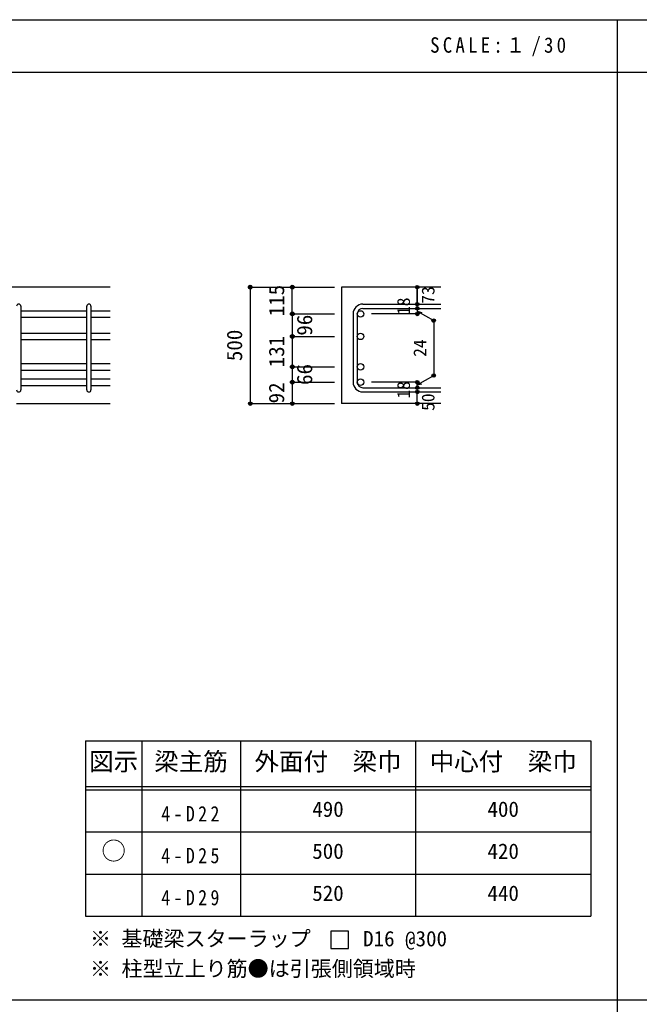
# Model space of a CAD drawing. Units: millimetres at full size, sheet at 1:30, with parts at other scales. Extents: x -5973 to 5954, y -4195 to 4201.
# Drawn here: x -3683 to -1031, y -15 to 4201 of the extents above; entities that cross this region are included whole.
import ezdxf
from ezdxf.enums import TextEntityAlignment as Align

# ---------------------------------------------------------------- set-up
doc = ezdxf.new("R2010")
doc.units = ezdxf.units.MM
doc.header["$LTSCALE"] = 30
doc.header["$PDMODE"] = 32
doc.header["$PDSIZE"] = 15
for name, color, linetype in [('0-1_躯体線', 2, 'Continuous'), ('0-5_基礎梁筋', 7, 'Continuous'), ('0-6_スタラップ筋', 7, 'Continuous'), ('0-D_寸法', 4, 'Continuous'), ('6-7_文字', 7, 'Continuous'), ('6-E_枠', 7, 'Continuous'), ('F-0_枠', 6, 'Continuous')]:
    doc.layers.add(name, color=color, linetype=linetype)
doc.styles.add('ＭＳ ゴシック', font='')
doc.styles.get('ＭＳ ゴシック').set_extended_font_data('MS Gothic')

msp = doc.modelspace()

# ---------------------------------------------------------------- linework, layer by layer
at = {"layer": '0-1_躯体線'}
for p, q in [((-3295.8, 3056.03), (-4895.8, 3056.03)), ((-1880.8, 3056.03), (-2305.8, 3056.03)), ((-2305.8, 3056.03), (-2305.8, 2557.03)), ((-3695.8, 2557.03), (-3295.8, 2557.03)), ((-1880.8, 2557.03), (-2305.8, 2557.03))]:
    msp.add_line(p, q, dxfattribs=at)
at = {"layer": '0-5_基礎梁筋'}
for p, q in [((-3677.8, 2955.1), (-3395.8, 2955.1)), ((-3377.8, 2955.1), (-3295.8, 2955.1)), ((-3677.8, 2927.1), (-3395.8, 2927.1)), ((-3377.8, 2927.1), (-3295.8, 2927.1)), ((-3677.8, 2859.03), (-3395.8, 2859.03)), ((-3677.8, 2831.03), (-3395.8, 2831.03)), ((-3377.8, 2859.03), (-3295.8, 2859.03)), ((-3377.8, 2831.03), (-3295.8, 2831.03)), ((-3677.8, 2729.03), (-3395.8, 2729.03)), ((-3677.8, 2701.03), (-3395.8, 2701.03)), ((-3377.8, 2729.03), (-3295.8, 2729.03)), ((-3377.8, 2701.03), (-3295.8, 2701.03)), ((-3677.8, 2663.03), (-3395.8, 2663.03)), ((-3377.8, 2663.03), (-3295.8, 2663.03)), ((-3677.8, 2635.03), (-3395.8, 2635.03)), ((-3377.8, 2635.03), (-3295.8, 2635.03))]:
    msp.add_line(p, q, dxfattribs=at)
at = {"layer": '0-5_基礎梁筋', "color": 3}
for centre in [(-2223.8, 2941.1), (-2223.8, 2845.03), (-2223.8, 2715.03), (-2223.8, 2649.03)]:
    msp.add_circle(centre, 14, dxfattribs=at)
at = {"layer": '0-6_スタラップ筋'}
for p, q in [((-3677.8, 2974.1), (-3677.8, 2616.03)), ((-3395.8, 2616.03), (-3395.8, 2974.1)), ((-3377.8, 2974.1), (-3377.8, 2616.03)), ((-2213.8, 2983.1), (-1880.8, 2983.1)), ((-2213.8, 2965.1), (-1880.8, 2965.1)), ((-2255.8, 2941.1), (-2255.8, 2649.03)), ((-2237.8, 2941.1), (-2237.8, 2649.03)), ((-2213.8, 2625.03), (-1880.8, 2625.03)), ((-2213.8, 2607.03), (-1880.8, 2607.03))]:
    msp.add_line(p, q, dxfattribs=at)
for centre, radius, start, end in [((-3686.8, 2974.1), 9, 0, 180), ((-3386.8, 2974.1), 9, 0, 180), ((-2213.8, 2941.1), 42, 90, 180), ((-2213.8, 2941.1), 24, 90, 180), ((-3686.8, 2616.03), 9, 180, 0), ((-3386.8, 2616.03), 9, 180, 0), ((-2213.8, 2649.03), 42, 180, 270), ((-2213.8, 2649.03), 24, 180, 270)]:
    msp.add_arc(centre, radius, start, end, dxfattribs=at)
at = {"layer": '0-D_寸法'}
for p, q in [((-2695.8, 3056.03), (-2515.8, 3056.03)), ((-2695.8, 3056.03), (-2515.8, 3056.03)), ((-2695.8, 3056.03), (-2695.8, 2557.03)), ((-2515.8, 3056.03), (-2335.8, 3056.03)), ((-2515.8, 3056.03), (-2335.8, 3056.03)), ((-2515.8, 2941.1), (-2515.8, 3056.03)), ((-1980.8, 2983.1), (-1980.8, 3056.03)), ((-1980.8, 3056.03), (-1980.8, 2983.1)), ((-1980.8, 2965.1), (-1980.8, 2983.1)), ((-1980.8, 2965.1), (-1980.8, 2941.1)), ((-1980.8, 2953.1), (-1910.74, 2912.65)), ((-1980.8, 2953.1), (-1961.48, 2947.93)), ((-2515.8, 2941.1), (-2335.8, 2941.1)), ((-2515.8, 2941.1), (-2335.8, 2941.1)), ((-2515.8, 2941.1), (-2515.8, 2845.03)), ((-1980.8, 2941.1), (-2176.89, 2941.1)), ((-1910.74, 2912.65), (-1910.74, 2677.48)), ((-2515.8, 2845.03), (-2335.8, 2845.03)), ((-2515.8, 2845.03), (-2335.8, 2845.03)), ((-2515.8, 2715.03), (-2335.8, 2715.03)), ((-2515.8, 2715.03), (-2335.8, 2715.03)), ((-1980.8, 2637.03), (-1910.74, 2677.48)), ((-2515.8, 2649.03), (-2335.8, 2649.03)), ((-1980.8, 2649.03), (-2176.89, 2649.03)), ((-1980.8, 2625.03), (-1980.8, 2649.03)), ((-1980.8, 2637.03), (-1961.48, 2642.21)), ((-1980.8, 2607.03), (-1980.8, 2625.03)), ((-1980.8, 2557.03), (-1980.8, 2607.03)), ((-2695.8, 2557.03), (-2515.8, 2557.03)), ((-2515.8, 2557.03), (-2335.8, 2557.03))]:
    msp.add_line(p, q, dxfattribs=at)
msp.add_lwpolyline([(-2515.8, 2845.03), (-2515.8, 2715.03), (-2515.8, 2649.03), (-2515.8, 2557.03)], dxfattribs=at)
for centre, radius in [((-2695.8, 3056.03), 8), ((-2695.8, 3056.03), 7.2), ((-2695.8, 3056.03), 6.4), ((-2695.8, 3056.03), 5.6), ((-2695.8, 3056.03), 4.8), ((-2695.8, 3056.03), 4), ((-2695.8, 3056.03), 3.2), ((-2695.8, 3056.03), 2.4), ((-2695.8, 3056.03), 1.6), ((-2695.8, 3056.03), 0.8), ((-2515.8, 3056.03), 8), ((-2515.8, 3056.03), 7.2), ((-2515.8, 3056.03), 6.4), ((-2515.8, 3056.03), 5.6), ((-2515.8, 3056.03), 4.8), ((-2515.8, 3056.03), 4), ((-2515.8, 3056.03), 3.2), ((-2515.8, 3056.03), 2.4), ((-2515.8, 3056.03), 1.6), ((-2515.8, 3056.03), 0.8), ((-1980.8, 3056.03), 4), ((-1980.8, 3056.03), 3.6), ((-1980.8, 3056.03), 3.2), ((-1980.8, 3056.03), 2.8), ((-1980.8, 3056.03), 2.4), ((-1980.8, 3056.03), 2), ((-1980.8, 3056.03), 1.6), ((-1980.8, 3056.03), 1.2), ((-1980.8, 3056.03), 0.8), ((-1980.8, 3056.03), 0.4), ((-1980.8, 2983.1), 4), ((-1980.8, 2965.1), 4), ((-1980.8, 2983.1), 3.6), ((-1980.8, 2965.1), 3.6), ((-1980.8, 2983.1), 3.2), ((-1980.8, 2965.1), 3.2), ((-1980.8, 2983.1), 2.8), ((-1980.8, 2965.1), 2.8), ((-1980.8, 2983.1), 2.4), ((-1980.8, 2965.1), 2.4), ((-1980.8, 2983.1), 2), ((-1980.8, 2965.1), 2), ((-1980.8, 2983.1), 1.6), ((-1980.8, 2965.1), 1.6), ((-1980.8, 2983.1), 1.2), ((-1980.8, 2965.1), 1.2), ((-1980.8, 2983.1), 0.8), ((-1980.8, 2965.1), 0.8), ((-1980.8, 2983.1), 0.4), ((-1980.8, 2965.1), 0.4), ((-2515.8, 2941.1), 8), ((-2515.8, 2941.1), 7.2), ((-2515.8, 2941.1), 6.4), ((-2515.8, 2941.1), 5.6), ((-2515.8, 2941.1), 4.8), ((-2515.8, 2941.1), 4), ((-2515.8, 2941.1), 3.2), ((-2515.8, 2941.1), 2.4), ((-2515.8, 2941.1), 1.6), ((-2515.8, 2941.1), 0.8), ((-1980.8, 2941.1), 4), ((-1980.8, 2941.1), 3.6), ((-1980.8, 2941.1), 3.2), ((-1980.8, 2941.1), 2.8), ((-1980.8, 2941.1), 2.4), ((-1980.8, 2941.1), 2), ((-1980.8, 2941.1), 1.6), ((-1980.8, 2941.1), 1.2), ((-1980.8, 2941.1), 0.8), ((-1980.8, 2941.1), 0.4), ((-1910.74, 2912.65), 4), ((-1910.74, 2912.65), 3.6), ((-1910.74, 2912.65), 3.2), ((-1910.74, 2912.65), 2.8), ((-1910.74, 2912.65), 2.4), ((-1910.74, 2912.65), 2), ((-1910.74, 2912.65), 1.6), ((-1910.74, 2912.65), 1.2), ((-1910.74, 2912.65), 0.8), ((-1910.74, 2912.65), 0.4), ((-2515.8, 2845.03), 8), ((-2515.8, 2845.03), 7.2), ((-2515.8, 2845.03), 6.4), ((-2515.8, 2845.03), 5.6), ((-2515.8, 2845.03), 4.8), ((-2515.8, 2845.03), 4), ((-2515.8, 2845.03), 3.2), ((-2515.8, 2845.03), 2.4), ((-2515.8, 2845.03), 1.6), ((-2515.8, 2845.03), 0.8), ((-2515.8, 2715.03), 8), ((-2515.8, 2715.03), 7.2), ((-2515.8, 2715.03), 6.4), ((-2515.8, 2715.03), 5.6), ((-2515.8, 2715.03), 4.8), ((-2515.8, 2715.03), 4), ((-2515.8, 2715.03), 3.2), ((-2515.8, 2715.03), 2.4), ((-2515.8, 2715.03), 1.6), ((-2515.8, 2715.03), 0.8), ((-2515.8, 2649.03), 8), ((-1910.74, 2677.48), 4), ((-1910.74, 2677.48), 3.6), ((-1910.74, 2677.48), 3.2), ((-1910.74, 2677.48), 2.8), ((-1910.74, 2677.48), 2.4), ((-1910.74, 2677.48), 2), ((-1910.74, 2677.48), 1.6), ((-1910.74, 2677.48), 1.2), ((-1910.74, 2677.48), 0.8), ((-1910.74, 2677.48), 0.4), ((-2515.8, 2649.03), 7.2), ((-2515.8, 2649.03), 6.4), ((-2515.8, 2649.03), 5.6), ((-2515.8, 2649.03), 4.8), ((-2515.8, 2649.03), 4), ((-2515.8, 2649.03), 3.2), ((-2515.8, 2649.03), 2.4), ((-2515.8, 2649.03), 1.6), ((-2515.8, 2649.03), 0.8), ((-1980.8, 2649.03), 4), ((-1980.8, 2625.03), 4), ((-1980.8, 2649.03), 3.6), ((-1980.8, 2625.03), 3.6), ((-1980.8, 2649.03), 3.2), ((-1980.8, 2625.03), 3.2), ((-1980.8, 2649.03), 2.8), ((-1980.8, 2625.03), 2.8), ((-1980.8, 2649.03), 2.4), ((-1980.8, 2625.03), 2.4), ((-1980.8, 2649.03), 2), ((-1980.8, 2625.03), 2), ((-1980.8, 2649.03), 1.6), ((-1980.8, 2625.03), 1.6), ((-1980.8, 2649.03), 1.2), ((-1980.8, 2625.03), 1.2), ((-1980.8, 2649.03), 0.8), ((-1980.8, 2625.03), 0.8), ((-1980.8, 2649.03), 0.4), ((-1980.8, 2625.03), 0.4), ((-1980.8, 2607.03), 4), ((-1980.8, 2607.03), 3.6), ((-1980.8, 2607.03), 3.2), ((-1980.8, 2607.03), 2.8), ((-1980.8, 2607.03), 2.4), ((-1980.8, 2607.03), 2), ((-1980.8, 2607.03), 1.6), ((-1980.8, 2607.03), 1.2), ((-1980.8, 2607.03), 0.8), ((-1980.8, 2607.03), 0.4), ((-2695.8, 2557.03), 7.2), ((-2695.8, 2557.03), 6.4), ((-2695.8, 2557.03), 5.6), ((-2695.8, 2557.03), 4.8), ((-2695.8, 2557.03), 4), ((-2695.8, 2557.03), 3.2), ((-2695.8, 2557.03), 2.4), ((-2695.8, 2557.03), 1.6), ((-2695.8, 2557.03), 0.8), ((-2515.8, 2557.03), 7.2), ((-2515.8, 2557.03), 6.4), ((-2515.8, 2557.03), 5.6), ((-2515.8, 2557.03), 4.8), ((-2515.8, 2557.03), 4), ((-2515.8, 2557.03), 3.2), ((-2515.8, 2557.03), 2.4), ((-2515.8, 2557.03), 1.6), ((-2515.8, 2557.03), 0.8), ((-1980.8, 2557.03), 4), ((-1980.8, 2557.03), 3.6), ((-1980.8, 2557.03), 3.2), ((-1980.8, 2557.03), 2.8), ((-1980.8, 2557.03), 2.4), ((-1980.8, 2557.03), 2), ((-1980.8, 2557.03), 1.6), ((-1980.8, 2557.03), 1.2), ((-1980.8, 2557.03), 0.8), ((-1980.8, 2557.03), 0.4)]:
    msp.add_circle(centre, radius, dxfattribs=at)
at = {"layer": '0-D_寸法', "color": 7}
for p in [(-2695.8, 3056.03), (-2695.8, 3056.03), (-2515.8, 3056.03), (-1980.8, 3056.03), (-1980.8, 2983.1), (-1980.8, 2965.1), (-2515.8, 2941.1), (-1980.8, 2941.1), (-1910.74, 2912.65), (-2515.8, 2845.03), (-2515.8, 2845.03), (-2515.8, 2715.03), (-2515.8, 2649.03), (-2515.8, 2649.03), (-1980.8, 2649.03), (-1980.8, 2649.03), (-1910.74, 2677.48), (-1980.8, 2625.03), (-1980.8, 2607.03), (-2695.8, 2557.03), (-2695.8, 2557.03), (-2515.8, 2557.03), (-1980.8, 2557.03)]:
    msp.add_point(p, dxfattribs=at)
at = {"layer": '6-7_文字'}
msp.add_lwpolyline([(-2350.77, 223.47), (-2275.77, 223.47), (-2275.77, 298.47), (-2350.77, 298.47)], close=True, dxfattribs=at)
at = {"layer": '6-E_枠', "color": 3}
for p, q in [((-3400.52, 1112.77), (-3400.52, 362.77)), ((-3400.52, 1112.77), (-1238, 1112.77)), ((-1238, 1112.77), (-1238, 362.77)), ((-3400.52, 362.77), (-1238, 362.77))]:
    msp.add_line(p, q, dxfattribs=at)
at = {"layer": '6-E_枠'}
for p, q in [((-3160.52, 1112.77), (-3160.52, 362.77)), ((-2738, 1112.77), (-2738, 362.77)), ((-1988, 1112.77), (-1988, 362.77)), ((-3400.52, 917.77), (-1238, 917.77)), ((-3400.52, 902.77), (-1238, 902.77)), ((-3400.52, 722.77), (-1238, 722.77)), ((-3400.52, 542.77), (-1238, 542.77))]:
    msp.add_line(p, q, dxfattribs=at)
at = {"layer": 'F-0_枠'}
msp.add_line((-5972.88, 4201.15), (5954.1, 4201.15), dxfattribs=at)
at = {"layer": 'F-0_枠', "color": 2}
for p, q in [((-1124.64, 4201.15), (-1124.64, -4195.24)), ((-5972.88, 3976.15), (3723.6, 3976.15)), ((3723.6, 2.95), (-5972.88, 2.95))]:
    msp.add_line(p, q, dxfattribs=at)

# ---------------------------------------------------------------- texts
at = {"layer": '0-D_寸法', "style": 'ＭＳ ゴシック'}
for s, height, p in [('115', 65.98, (-2530.8, 2931.07)), ('73', 54.99, (-1890.8, 2984.83)), ('18', 54.99, (-1995.8, 2936.6)), ('96', 65.98, (-2410.8, 2848.07)), ('500', 65.98, (-2710.8, 2739.03)), ('131', 65.98, (-2530.8, 2712.53)), ('24', 54.99, (-1925.74, 2757.57)), ('66', 65.98, (-2410.8, 2637.03)), ('92', 65.98, (-2530.8, 2558.03)), ('18', 54.99, (-1995.8, 2578.53)), ('50', 54.99, (-1890.8, 2526.03))]:
    msp.add_text(s, height=height, rotation=90, dxfattribs=at).set_placement(p, align=Align.BOTTOM_LEFT)
at = {"layer": '6-7_文字', "color": 2, "style": 'ＭＳ ゴシック'}
for s, p in [('図示', (-3385.52, 962.77)), ('梁主筋', (-3106.76, 962.77)), ('外面付\u3000梁巾', (-2678, 962.77)), ('中心付\u3000梁巾', (-1928, 962.77)), ('○', (-3333.02, 580.27))]:
    msp.add_text(s, height=76.98, dxfattribs=at).set_placement(p, align=Align.BOTTOM_LEFT)
at = {"layer": '6-7_文字', "style": 'ＭＳ ゴシック'}
for s, p in [('490', (-2430.5, 767.77)), ('400', (-1680.5, 767.77)), ('500', (-2430.5, 587.77)), ('420', (-1680.5, 587.77)), ('520', (-2430.5, 407.77)), ('440', (-1680.5, 407.77)), ('※ 基礎梁スターラップ     D16 @300', (-3381.96, 213.19)), ('※ 柱型立上り筋●は引張側領域時', (-3381.96, 84.68))]:
    msp.add_text(s, height=65.98, dxfattribs=at).set_placement(p, align=Align.BOTTOM_LEFT)
at = {"layer": '6-7_文字', "color": 2, "insert": (-1925.98, 4043.65), "char_height": 65.98, "attachment_point": 7, "style": 'ＭＳ ゴシック'}
msp.add_mtext('\\T1.34;\\W0.9;SCALE:１/30', dxfattribs=at)
at = {"layer": '6-7_文字', "char_height": 65.98, "attachment_point": 7, "style": 'ＭＳ ゴシック'}
for s, insert in [('\\T1.38;\\W0.85;4-D22', (-3076.76, 767.77)), ('\\T1.38;\\W0.85;4-D25', (-3076.76, 587.77)), ('\\T1.38;\\W0.85;4-D29', (-3076.76, 407.77))]:
    msp.add_mtext(s, dxfattribs=dict(at, insert=insert))

doc.saveas('drawing.dxf')
